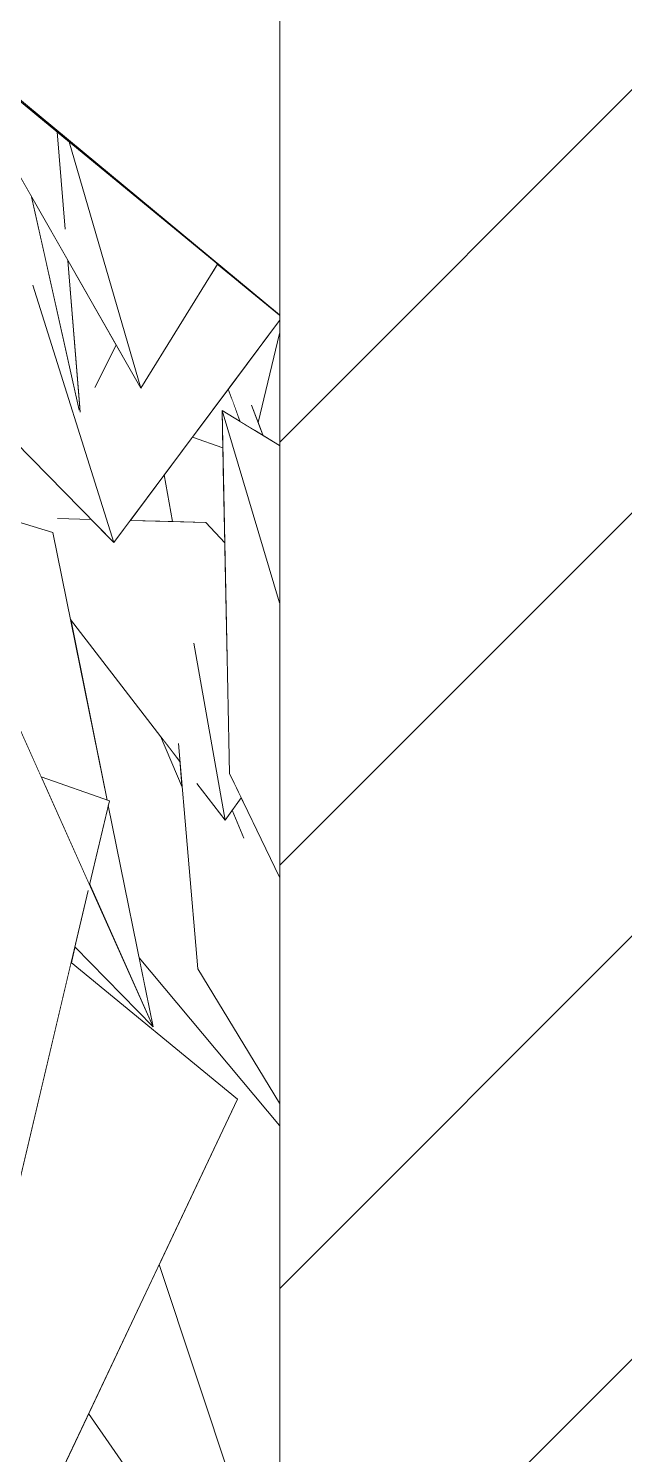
# Model space of a CAD drawing. Header units: millimetres. Extents: x -9413 to 8527, y -300 to 11224.
# Drawn here: x -3348 to -3089, y 2389 to 3008 of the extents above; entities that cross this region are included whole.
import ezdxf

# ---------------------------------------------------------------- set-up
doc = ezdxf.new("R2010")
doc.units = ezdxf.units.MM
doc.header["$MEASUREMENT"] = 0
doc.linetypes.add('Wipeout_Contour', pattern=[1000, 0, -1000])
doc.layers.add('Interior - Furniture', color=7, linetype='Continuous')
doc.layers.add('Structural - Bearing', color=7, linetype='Continuous')
doc.layers.add('Interior - Furniture _Pen_No__4', color=7, linetype='Continuous', lineweight=20, true_color=0x029e21)
doc.layers.add('Structural - Bearing_Pen_No__168', color=7, linetype='Continuous', lineweight=13, true_color=0xfe847a)
doc.layers.add('Structural - Bearing_Pen_No__27', color=7, linetype='Continuous', lineweight=35)

# ---------------------------------------------------------------- blocks, each defined once
blk = doc.blocks.new('Section Elem_10_6')
at = {"color": 254, "linetype": 'Wipeout_Contour', "lineweight": 0, "ltscale": 16763.151446}
blk.add_wipeout([(-2938.62, 1000), (-2938.62, 4100), (-3238.62, 4100), (-3238.62, 1000)], dxfattribs=at).dxf.layer = 'Structural - Bearing'
at = {"layer": 'Structural - Bearing_Pen_No__168', "linetype": 'Continuous'}
h = blk.add_hatch(dxfattribs=at)
h.set_pattern_fill('Common_Brick_0006', color=256, style=0, pattern_type=2)
h.set_pattern_definition([(45, (0, 0), (-91.924, 91.924), [])])
h.paths.add_polyline_path([(-2938.62, 1000), (-2938.62, 4100), (-3238.62, 4100), (-3238.62, 1000)])
at = {"layer": 'Structural - Bearing_Pen_No__27', "linetype": 'Continuous'}
blk.add_line((-3238.62, 4100), (-3238.62, 1000), dxfattribs=at)
blk = doc.blocks.new('Section Elem_40_6')
at = {"color": 254, "linetype": 'Wipeout_Contour', "lineweight": 0, "ltscale": 12881.524955}
blk.add_wipeout([(-3263.57, 2842.19), (-3238.62, 2758.72), (-3238.62, 2827.03)], dxfattribs=at).dxf.layer = 'Interior - Furniture'
at = {"color": 254, "linetype": 'Wipeout_Contour', "lineweight": 0, "ltscale": 34105.041973}
blk.add_wipeout([(-3417.07, 2590.2), (-3395.68, 2542.98), (-3389.72, 2486.92), (-3365.86, 2447.4), (-3321.77, 2633.67), (-3393.06, 2701.08), (-3407.89, 2706.32), (-3356.74, 2658.06)], dxfattribs=at).dxf.layer = 'Interior - Furniture'
at = {"color": 254, "linetype": 'Wipeout_Contour', "lineweight": 0, "ltscale": 32625.120399}
blk.add_wipeout([(-3413.29, 2403.25), (-3392.37, 2335.24), (-3310.9, 2208.06), (-3315.35, 2281.42), (-3317.2, 2279.03), (-3357.36, 2330.94), (-3370.23, 2303.8), (-3386.97, 2369.22)], dxfattribs=at).dxf.layer = 'Interior - Furniture'
at = {"color": 254, "linetype": 'Wipeout_Contour', "lineweight": 0, "ltscale": 16983.307008}
blk.add_wipeout([(-3263.57, 2842.19), (-3260.36, 2684.53), (-3238.62, 2639.45), (-3238.62, 2758.72)], dxfattribs=at).dxf.layer = 'Interior - Furniture'
at = {"color": 254, "linetype": 'Wipeout_Contour', "lineweight": 0, "ltscale": 12782.847675}
blk.add_wipeout([(-3312.55, 2672.64), (-3342.21, 2683.12), (-3321.17, 2636.21)], dxfattribs=at).dxf.layer = 'Interior - Furniture'
at = {"color": 254, "linetype": 'Wipeout_Contour', "lineweight": 0, "ltscale": 16266.859231}
blk.add_wipeout([(-3321.56, 2406.45), (-3331.82, 2384.8), (-3283.48, 2323.4), (-3287.45, 2357.29)], dxfattribs=at).dxf.layer = 'Interior - Furniture'
at = {"color": 254, "linetype": 'Wipeout_Contour', "lineweight": 0, "ltscale": 12967.908421}
blk.add_wipeout([(-3255.65, 2837.38), (-3260.02, 2849.17), (-3256.76, 2838.05)], dxfattribs=at).dxf.layer = 'Interior - Furniture'
at = {"color": 254, "linetype": 'Wipeout_Contour', "lineweight": 0, "ltscale": 12937.548648}
blk.add_wipeout([(-3245.64, 2831.3), (-3250.83, 2844.57), (-3249.3, 2833.52)], dxfattribs=at).dxf.layer = 'Interior - Furniture'
at = {"color": 254, "linetype": 'Wipeout_Contour', "lineweight": 0, "ltscale": 12675.85126}
blk.add_wipeout([(-3321.17, 2636.21), (-3293.46, 2574.42), (-3313.01, 2670.68)], dxfattribs=at).dxf.layer = 'Interior - Furniture'
at = {"color": 254, "linetype": 'Wipeout_Contour', "lineweight": 0, "ltscale": 16827.716381}
blk.add_wipeout([(-3255.28, 2673.99), (-3259.19, 2668.55), (-3254.07, 2656.51), (-3250.11, 2663.27)], dxfattribs=at).dxf.layer = 'Interior - Furniture'
at = {"color": 254, "linetype": 'Wipeout_Contour', "lineweight": 0, "ltscale": 21862.367794}
blk.add_wipeout([(-3337.09, 2789.24), (-3575.34, 2861.5), (-3389.8, 2789.24), (-3342.21, 2683.12), (-3313.48, 2672.97)], dxfattribs=at).dxf.layer = 'Interior - Furniture'
at = {"color": 254, "linetype": 'Wipeout_Contour', "lineweight": 0, "ltscale": 39437.45948}
blk.add_wipeout([(-3389.8, 2789.24), (-3575.34, 2861.5), (-3565.09, 2851.06), (-3564.41, 2854), (-3407.89, 2706.32), (-3393.06, 2701.08), (-3321.77, 2633.67), (-3327.57, 2609.16), (-3293.46, 2574.42)], dxfattribs=at).dxf.layer = 'Interior - Furniture'
at = {"color": 254, "linetype": 'Wipeout_Contour', "lineweight": 0, "ltscale": 34464.912835}
blk.add_wipeout([(-3335.04, 2795.31), (-3275.78, 2741.08), (-3261.39, 2735.28), (-3262.4, 2784.78), (-3270.61, 2793.6), (-3303.48, 2794.47), (-3310.6, 2784.92), (-3320.46, 2794.92)], dxfattribs=at).dxf.layer = 'Interior - Furniture'
at = {"color": 254, "linetype": 'Wipeout_Contour', "lineweight": 0, "ltscale": 24979.71098}
blk.add_wipeout([(-3365.86, 2447.4), (-3389.15, 2481.59), (-3385.64, 2448.57), (-3370.23, 2303.8), (-3256.82, 2542.98), (-3329.18, 2602.36)], dxfattribs=at).dxf.layer = 'Interior - Furniture'
at = {"color": 254, "linetype": 'Wipeout_Contour', "lineweight": 0, "ltscale": 61250.077746}
blk.add_wipeout([(-3345.86, 2896.63), (-3310.6, 2784.92), (-3238.62, 2881.37), (-3238.62, 2883.62), (-3255.78, 2897.77), (-3268.38, 2901.2), (-3298.92, 2851.88), (-3309.58, 2870.55), (-3318.84, 2852.41), (-3325.34, 2842.82), (-3325.23, 2841.5), (-3325.63, 2842.4), (-3339.85, 2905.86), (-3344.23, 2903.92)], dxfattribs=at).dxf.layer = 'Interior - Furniture'
at = {"color": 254, "linetype": 'Wipeout_Contour', "lineweight": 0, "ltscale": 33564.739339}
blk.add_wipeout([(-3282.56, 2697.56), (-3274.1, 2599.67), (-3238.62, 2541.31), (-3238.62, 2613.21), (-3254.07, 2656.51), (-3259.19, 2668.55), (-3262.26, 2664.29), (-3274.49, 2680.17)], dxfattribs=at).dxf.layer = 'Interior - Furniture'
at = {"color": 254, "linetype": 'Wipeout_Contour', "lineweight": 0, "ltscale": 31480.341547}
blk.add_wipeout([(-3466.56, 3010.62), (-3495.85, 2972.73), (-3310.6, 2784.92), (-3345.86, 2896.63), (-3413.12, 2919.43), (-3382.21, 2952.05), (-3425.29, 3020.8)], dxfattribs=at).dxf.layer = 'Interior - Furniture'
at = {"color": 254, "linetype": 'Wipeout_Contour', "lineweight": 0, "ltscale": 17249.207158}
blk.add_wipeout([(-3238.62, 2875.74), (-3247.86, 2836.97), (-3245.64, 2831.3), (-3238.62, 2827.03)], dxfattribs=at).dxf.layer = 'Interior - Furniture'
at = {"color": 254, "linetype": 'Wipeout_Contour', "lineweight": 0, "ltscale": 17289.636483}
blk.add_wipeout([(-3277.24, 2829.63), (-3263.11, 2819.95), (-3263.24, 2826.02), (-3276.48, 2830.65)], dxfattribs=at).dxf.layer = 'Interior - Furniture'
at = {"color": 254, "linetype": 'Wipeout_Contour', "lineweight": 0, "ltscale": 12735.933978}
blk.add_wipeout([(-3290.35, 2700.75), (-3280.92, 2678.64), (-3281.88, 2689.76)], dxfattribs=at).dxf.layer = 'Interior - Furniture'
at = {"color": 254, "linetype": 'Wipeout_Contour', "lineweight": 0, "ltscale": 16742.493171}
blk.add_wipeout([(-3250.11, 2663.27), (-3254.07, 2656.51), (-3238.62, 2613.21), (-3238.62, 2639.45)], dxfattribs=at).dxf.layer = 'Interior - Furniture'
at = {"color": 254, "linetype": 'Wipeout_Contour', "lineweight": 0, "ltscale": 33177.459084}
blk.add_wipeout([(-3329.18, 2602.36), (-3256.82, 2542.98), (-3290.85, 2471.21), (-3238.62, 2313.71), (-3238.62, 2531.65), (-3299.56, 2604.42), (-3293.46, 2574.42), (-3327.57, 2609.16)], dxfattribs=at).dxf.layer = 'Interior - Furniture'
at = {"color": 254, "linetype": 'Wipeout_Contour', "lineweight": 0, "ltscale": 25874.287954}
blk.add_wipeout([(-3288.67, 2814.31), (-3285.09, 2793.98), (-3270.61, 2793.6), (-3262.4, 2784.78), (-3263.11, 2819.95), (-3277.24, 2829.63)], dxfattribs=at).dxf.layer = 'Interior - Furniture'
at = {"color": 254, "linetype": 'Wipeout_Contour', "lineweight": 0, "ltscale": 42191.693793}
blk.add_wipeout([(-3329.42, 2751.44), (-3313.48, 2672.97), (-3312.55, 2672.64), (-3313.01, 2670.68), (-3299.56, 2604.42), (-3238.62, 2531.65), (-3238.62, 2541.31), (-3274.1, 2599.67), (-3280.92, 2678.64), (-3290.35, 2700.75)], dxfattribs=at).dxf.layer = 'Interior - Furniture'
at = {"color": 254, "linetype": 'Wipeout_Contour', "lineweight": 0, "ltscale": 16162.137099}
blk.add_wipeout([(-3290.85, 2471.21), (-3321.56, 2406.45), (-3238.62, 2286.91), (-3238.62, 2313.71)], dxfattribs=at).dxf.layer = 'Interior - Furniture'
at = {"layer": 'Interior - Furniture _Pen_No__4', "linetype": 'Continuous'}
for p, q in [((-3365.86, 2447.4), (-3321.77, 2633.68)), ((-3327.57, 2609.16), (-3293.46, 2574.42)), ((-3256.82, 2542.98), (-3329.18, 2602.36)), ((-3238.62, 2531.65), (-3299.56, 2604.42)), ((-3238.62, 2541.31), (-3274.1, 2599.67)), ((-3370.23, 2303.8), (-3256.82, 2542.98)), ((-3290.85, 2471.21), (-3238.62, 2313.71)), ((-3238.62, 2286.91), (-3321.56, 2406.45))]:
    blk.add_line(p, q, dxfattribs=at)
at = {"color": 254, "linetype": 'Wipeout_Contour', "lineweight": 0, "ltscale": 25956.528368}
blk.add_wipeout([(-3276.48, 2830.65), (-3263.24, 2826.02), (-3263.57, 2842.19), (-3256.76, 2838.05), (-3260.02, 2849.17), (-3260.9, 2851.53)], dxfattribs=at).dxf.layer = 'Interior - Furniture'
at = {"color": 254, "linetype": 'Wipeout_Contour', "lineweight": 0, "ltscale": 21176.306146}
blk.add_wipeout([(-3275.78, 2741.08), (-3262.26, 2664.29), (-3255.28, 2673.99), (-3260.36, 2684.53), (-3261.39, 2735.28)], dxfattribs=at).dxf.layer = 'Interior - Furniture'
at = {"color": 254, "linetype": 'Wipeout_Contour', "lineweight": 0, "ltscale": 51929.838922}
blk.add_wipeout([(-3438.35, 2892.81), (-3365.08, 2797.73), (-3337.09, 2789.24), (-3329.42, 2751.44), (-3281.88, 2689.76), (-3282.56, 2697.56), (-3274.49, 2680.17), (-3262.26, 2664.29), (-3275.78, 2741.08), (-3335.04, 2795.31), (-3320.46, 2794.92), (-3427.9, 2903.84)], dxfattribs=at).dxf.layer = 'Interior - Furniture'
at = {"layer": 'Interior - Furniture _Pen_No__4', "linetype": 'Continuous'}
for p, q in [((-3320.46, 2794.92), (-3335.05, 2795.31)), ((-3293.46, 2574.42), (-3389.8, 2789.24)), ((-3313.48, 2672.97), (-3337.09, 2789.24)), ((-3262.4, 2784.78), (-3270.61, 2793.6)), ((-3281.88, 2689.76), (-3329.42, 2751.44)), ((-3275.78, 2741.09), (-3262.26, 2664.29)), ((-3290.35, 2700.75), (-3280.92, 2678.64)), ((-3274.1, 2599.67), (-3282.56, 2697.59)), ((-3312.55, 2672.64), (-3342.21, 2683.12)), ((-3238.62, 2639.45), (-3260.36, 2684.53)), ((-3262.26, 2664.29), (-3274.51, 2680.19)), ((-3321.17, 2636.21), (-3312.55, 2672.64)), ((-3293.46, 2574.42), (-3313.01, 2670.68)), ((-3262.26, 2664.29), (-3255.28, 2673.99)), ((-3259.19, 2668.55), (-3254.03, 2656.43))]:
    blk.add_line(p, q, dxfattribs=at)
at = {"color": 254, "linetype": 'Wipeout_Contour', "lineweight": 0, "ltscale": 22271.00995}
blk.add_wipeout([(-3374.11, 2960.59), (-3413.12, 2919.43), (-3345.86, 2896.63), (-3344.23, 2903.92), (-3349.04, 2908.97)], dxfattribs=at).dxf.layer = 'Interior - Furniture'
at = {"color": 254, "linetype": 'Wipeout_Contour', "lineweight": 0, "ltscale": 13186.738808}
blk.add_wipeout([(-3265.53, 2905.8), (-3330.08, 2959.03), (-3298.92, 2851.88)], dxfattribs=at).dxf.layer = 'Interior - Furniture'
at = {"color": 254, "linetype": 'Wipeout_Contour', "lineweight": 0, "ltscale": 30259.34726}
blk.add_wipeout([(-3238.62, 2881.37), (-3260.9, 2851.53), (-3255.65, 2837.38), (-3249.3, 2833.52), (-3250.83, 2844.57), (-3247.86, 2836.97), (-3238.62, 2875.74)], dxfattribs=at).dxf.layer = 'Interior - Furniture'
at = {"color": 254, "linetype": 'Wipeout_Contour', "lineweight": 0, "ltscale": 12967.859871}
blk.add_wipeout([(-3303.48, 2794.47), (-3285.09, 2793.98), (-3288.67, 2814.31)], dxfattribs=at).dxf.layer = 'Interior - Furniture'
at = {"layer": 'Interior - Furniture _Pen_No__4', "linetype": 'Continuous'}
for p, q in [((-3247.86, 2836.97), (-3238.62, 2875.74)), ((-3260.9, 2851.53), (-3255.65, 2837.38)), ((-3245.64, 2831.3), (-3250.84, 2844.6)), ((-3238.62, 2827.03), (-3263.57, 2842.19)), ((-3260.36, 2684.53), (-3263.57, 2842.19)), ((-3263.57, 2842.19), (-3238.62, 2758.72)), ((-3263.24, 2826.02), (-3276.48, 2830.65)), ((-3288.67, 2814.31), (-3285.09, 2793.98)), ((-3270.61, 2793.6), (-3303.48, 2794.47))]:
    blk.add_line(p, q, dxfattribs=at)
at = {"color": 254, "linetype": 'Wipeout_Contour', "lineweight": 0, "ltscale": 22216.099408}
blk.add_wipeout([(-3346.38, 2935.02), (-3357.87, 2955.15), (-3349.04, 2908.97), (-3344.23, 2903.92), (-3339.85, 2905.86)], dxfattribs=at).dxf.layer = 'Interior - Furniture'
at = {"color": 254, "linetype": 'Wipeout_Contour', "lineweight": 0, "ltscale": 13099.794013}
blk.add_wipeout([(-3265.53, 2905.8), (-3268.38, 2901.2), (-3255.78, 2897.77)], dxfattribs=at).dxf.layer = 'Interior - Furniture'
at = {"color": 254, "linetype": 'Wipeout_Contour', "lineweight": 0, "ltscale": 26711.821533}
blk.add_wipeout([(-3345.63, 2971.85), (-3386.77, 3005.76), (-3298.92, 2851.88), (-3330.08, 2959.03), (-3335.24, 2963.28), (-3331.77, 2921.06)], dxfattribs=at).dxf.layer = 'Interior - Furniture'
at = {"color": 254, "linetype": 'Wipeout_Contour', "lineweight": 0, "ltscale": 17552.808368}
blk.add_wipeout([(-3309.58, 2870.55), (-3330.65, 2907.46), (-3325.34, 2842.82), (-3318.84, 2852.41)], dxfattribs=at).dxf.layer = 'Interior - Furniture'
at = {"layer": 'Interior - Furniture _Pen_No__4', "linetype": 'Continuous'}
blk.add_line((-3318.9, 2852.28), (-3309.58, 2870.55), dxfattribs=at)
at = {"color": 254, "linetype": 'Wipeout_Contour', "lineweight": 0, "ltscale": 17621.406854}
blk.add_wipeout([(-3346.38, 2935.02), (-3325.63, 2842.4), (-3325.23, 2841.5), (-3330.65, 2907.46)], dxfattribs=at).dxf.layer = 'Interior - Furniture'
at = {"layer": 'Interior - Furniture _Pen_No__4', "linetype": 'Continuous'}
blk.add_line((-3337.09, 2789.24), (-3575.34, 2861.5), dxfattribs=at)
at = {"color": 254, "linetype": 'Wipeout_Contour', "lineweight": 0, "ltscale": 13367.785843}
blk.add_wipeout([(-3335.24, 2963.28), (-3345.63, 2971.85), (-3331.77, 2921.06)], dxfattribs=at).dxf.layer = 'Interior - Furniture'
at = {"color": 254, "linetype": 'Wipeout_Contour', "lineweight": 0, "ltscale": 17886.1229}
blk.add_wipeout([(-3412.14, 3026.68), (-3407.9, 3024.01), (-3238.62, 2883.85), (-3238.62, 3025.12)], dxfattribs=at).dxf.layer = 'Interior - Furniture'
at = {"color": 254, "linetype": 'Wipeout_Contour', "lineweight": 0, "ltscale": 17790.090332}
blk.add_wipeout([(-3407.9, 3024.01), (-3412.14, 3026.68), (-3238.62, 2883.62), (-3238.62, 2883.85)], dxfattribs=at).dxf.layer = 'Interior - Furniture'
at = {"layer": 'Interior - Furniture _Pen_No__4', "linetype": 'Continuous'}
for p, q in [((-3412.14, 3026.68), (-3238.62, 2883.62)), ((-3238.62, 2883.85), (-3407.9, 3024.01)), ((-3298.92, 2851.88), (-3386.77, 3005.76)), ((-3310.6, 2784.92), (-3495.85, 2972.73)), ((-3331.77, 2921.05), (-3335.24, 2963.28)), ((-3330.08, 2959.03), (-3298.92, 2851.88)), ((-3346.38, 2935.02), (-3325.62, 2842.37)), ((-3325.23, 2841.49), (-3330.65, 2907.46)), ((-3298.92, 2851.88), (-3265.53, 2905.8)), ((-3345.87, 2896.66), (-3310.6, 2784.92)), ((-3310.6, 2784.92), (-3238.62, 2881.37))]:
    blk.add_line(p, q, dxfattribs=at)

msp = doc.modelspace()

# ---------------------------------------------------------------- block references
at = {"layer": 'Structural - Bearing'}
msp.add_blockref('Section Elem_10_6', (0, 0), dxfattribs=at)

# ---------------------------------------------------------------- next in the draw order: block references
at = {"layer": 'Interior - Furniture'}
msp.add_blockref('Section Elem_40_6', (0, 0), dxfattribs=at)

doc.saveas('drawing.dxf')
